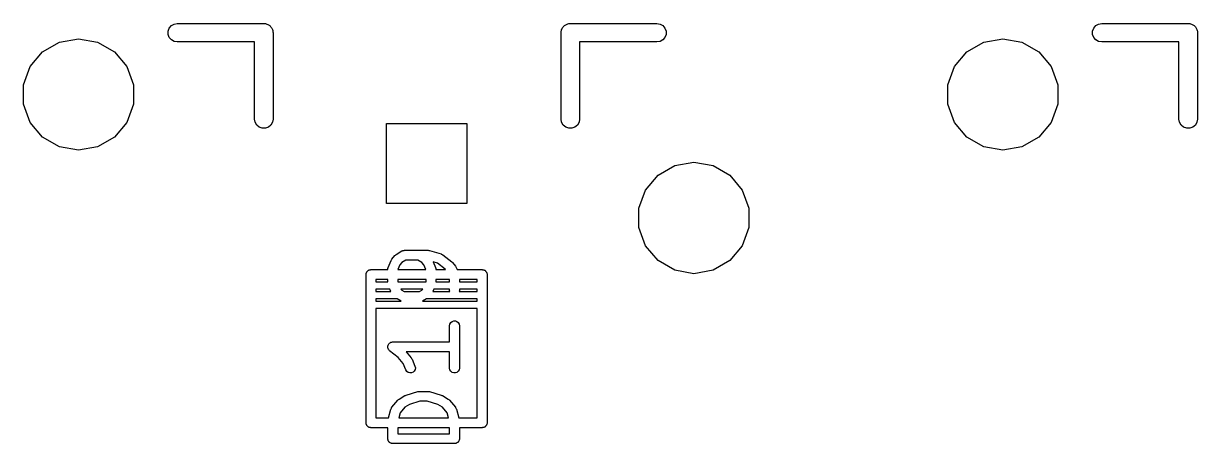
# Model space of a CAD drawing. Extents: x 47 to 330, y -254 to -153.
# Drawn here: x 125.53 to 149.66, y -182.1 to -173.46 of the extents above; entities that cross this region are included whole.
import ezdxf

# ---------------------------------------------------------------- set-up
doc = ezdxf.new("R2010")
doc.units = 0
doc.header["$MEASUREMENT"] = 0
doc.layers.add('BLACK', color=7, linetype='CONTINUOUS')

msp = doc.modelspace()

# ---------------------------------------------------------------- linework, layer by layer
at = {"layer": 'Black'}
for p, q in [((128.575, -173.504), (128.632, -173.471)), ((128.632, -173.471), (128.697, -173.459)), ((128.697, -173.459), (130.475, -173.459)), ((130.475, -173.459), (130.491, -173.462)), ((130.491, -173.462), (130.508, -173.462)), ((130.508, -173.462), (130.524, -173.468)), ((130.524, -173.468), (130.54, -173.471)), ((130.54, -173.471), (130.555, -173.479)), ((130.555, -173.479), (130.57, -173.485)), ((130.57, -173.485), (130.583, -173.496)), ((136.667, -173.496), (136.68, -173.485)), ((136.68, -173.485), (136.695, -173.479)), ((136.695, -173.479), (136.71, -173.471)), ((136.71, -173.471), (136.726, -173.468)), ((136.726, -173.468), (136.742, -173.462)), ((136.742, -173.462), (136.759, -173.462)), ((136.759, -173.462), (136.775, -173.459)), ((136.775, -173.459), (138.553, -173.459)), ((138.553, -173.459), (138.618, -173.471)), ((138.618, -173.471), (138.675, -173.504)), ((147.575, -173.504), (147.632, -173.471)), ((147.632, -173.471), (147.697, -173.459)), ((147.697, -173.459), (149.475, -173.459)), ((149.475, -173.459), (149.491, -173.462)), ((149.491, -173.462), (149.508, -173.462)), ((149.508, -173.462), (149.524, -173.468)), ((149.524, -173.468), (149.54, -173.471)), ((149.54, -173.471), (149.555, -173.479)), ((149.555, -173.479), (149.57, -173.485)), ((149.57, -173.485), (149.583, -173.496)), ((128.509, -173.617), (128.532, -173.555)), ((128.509, -173.683), (128.509, -173.617)), ((128.532, -173.745), (128.509, -173.683)), ((128.532, -173.555), (128.575, -173.504)), ((130.583, -173.496), (130.597, -173.504)), ((130.597, -173.504), (130.608, -173.517)), ((130.608, -173.517), (130.621, -173.528)), ((130.621, -173.528), (130.629, -173.542)), ((130.629, -173.542), (130.64, -173.555)), ((130.64, -173.555), (130.646, -173.57)), ((130.646, -173.57), (130.654, -173.585)), ((130.654, -173.585), (130.657, -173.601)), ((130.657, -173.601), (130.663, -173.617)), ((130.663, -173.617), (130.663, -173.634)), ((130.663, -173.634), (130.665, -173.65)), ((130.665, -173.65), (130.665, -175.428)), ((136.584, -173.65), (136.587, -173.634)), ((136.584, -175.428), (136.584, -173.65)), ((136.587, -173.617), (136.593, -173.601)), ((136.587, -173.634), (136.587, -173.617)), ((136.593, -173.601), (136.596, -173.585)), ((136.596, -173.585), (136.604, -173.57)), ((136.604, -173.57), (136.61, -173.555)), ((136.61, -173.555), (136.621, -173.542)), ((136.621, -173.542), (136.629, -173.528)), ((136.629, -173.528), (136.642, -173.517)), ((136.642, -173.517), (136.653, -173.504)), ((136.653, -173.504), (136.667, -173.496)), ((138.675, -173.504), (138.718, -173.555)), ((138.718, -173.555), (138.741, -173.617)), ((138.741, -173.683), (138.718, -173.745)), ((138.741, -173.617), (138.741, -173.683)), ((147.509, -173.617), (147.532, -173.555)), ((147.509, -173.683), (147.509, -173.617)), ((147.532, -173.745), (147.509, -173.683)), ((147.532, -173.555), (147.575, -173.504)), ((149.583, -173.496), (149.597, -173.504)), ((149.597, -173.504), (149.608, -173.517)), ((149.608, -173.517), (149.621, -173.528)), ((149.621, -173.528), (149.629, -173.542)), ((149.629, -173.542), (149.64, -173.555)), ((149.64, -173.555), (149.646, -173.57)), ((149.646, -173.57), (149.654, -173.585)), ((149.654, -173.585), (149.657, -173.601)), ((149.657, -173.601), (149.663, -173.617)), ((149.663, -173.617), (149.663, -173.634)), ((149.663, -173.634), (149.665, -173.65)), ((149.665, -173.65), (149.665, -175.428)), ((125.927, -174.041), (126.273, -173.842)), ((126.273, -173.842), (126.665, -173.773)), ((126.665, -173.773), (127.057, -173.842)), ((127.057, -173.842), (127.403, -174.041)), ((128.575, -173.796), (128.532, -173.745)), ((128.632, -173.829), (128.575, -173.796)), ((128.697, -173.84), (128.632, -173.829)), ((130.284, -173.84), (128.697, -173.84)), ((130.284, -175.428), (130.284, -173.84)), ((138.553, -173.84), (136.965, -173.84)), ((136.965, -173.84), (136.965, -175.428)), ((138.618, -173.829), (138.553, -173.84)), ((138.675, -173.796), (138.618, -173.829)), ((138.718, -173.745), (138.675, -173.796)), ((144.927, -174.041), (145.273, -173.842)), ((145.273, -173.842), (145.665, -173.773)), ((145.665, -173.773), (146.057, -173.842)), ((146.057, -173.842), (146.403, -174.041)), ((147.575, -173.796), (147.532, -173.745)), ((147.632, -173.829), (147.575, -173.796)), ((147.697, -173.84), (147.632, -173.829)), ((149.284, -173.84), (147.697, -173.84)), ((149.284, -175.428), (149.284, -173.84)), ((125.671, -174.346), (125.927, -174.041)), ((127.403, -174.041), (127.659, -174.346)), ((144.671, -174.346), (144.927, -174.041)), ((146.403, -174.041), (146.659, -174.346)), ((125.535, -174.721), (125.671, -174.346)), ((127.659, -174.346), (127.795, -174.721)), ((144.535, -174.721), (144.671, -174.346)), ((146.659, -174.346), (146.795, -174.721)), ((125.535, -175.119), (125.535, -174.721)), ((127.795, -174.721), (127.795, -175.119)), ((144.535, -175.119), (144.535, -174.721)), ((146.795, -174.721), (146.795, -175.119)), ((125.671, -175.494), (125.535, -175.119)), ((127.795, -175.119), (127.659, -175.494)), ((144.671, -175.494), (144.535, -175.119)), ((146.795, -175.119), (146.659, -175.494)), ((125.927, -175.799), (125.671, -175.494)), ((127.659, -175.494), (127.403, -175.799)), ((130.296, -175.493), (130.284, -175.428)), ((130.329, -175.55), (130.296, -175.493)), ((130.38, -175.593), (130.329, -175.55)), ((130.442, -175.616), (130.38, -175.593)), ((130.508, -175.616), (130.442, -175.616)), ((130.57, -175.593), (130.508, -175.616)), ((130.621, -175.55), (130.57, -175.593)), ((130.654, -175.493), (130.621, -175.55)), ((130.665, -175.428), (130.654, -175.493)), ((132.994, -177.165), (132.994, -175.514)), ((132.994, -175.514), (134.645, -175.514)), ((134.645, -175.514), (134.645, -177.165)), ((136.596, -175.493), (136.584, -175.428)), ((136.629, -175.55), (136.596, -175.493)), ((136.68, -175.593), (136.629, -175.55)), ((136.742, -175.616), (136.68, -175.593)), ((136.808, -175.616), (136.742, -175.616)), ((136.87, -175.593), (136.808, -175.616)), ((136.921, -175.55), (136.87, -175.593)), ((136.954, -175.493), (136.921, -175.55)), ((136.965, -175.428), (136.954, -175.493)), ((144.927, -175.799), (144.671, -175.494)), ((146.659, -175.494), (146.403, -175.799)), ((149.296, -175.493), (149.284, -175.428)), ((149.329, -175.55), (149.296, -175.493)), ((149.38, -175.593), (149.329, -175.55)), ((149.442, -175.616), (149.38, -175.593)), ((149.508, -175.616), (149.442, -175.616)), ((149.57, -175.593), (149.508, -175.616)), ((149.621, -175.55), (149.57, -175.593)), ((149.654, -175.493), (149.621, -175.55)), ((149.665, -175.428), (149.654, -175.493)), ((126.273, -175.998), (125.927, -175.799)), ((127.403, -175.799), (127.057, -175.998)), ((145.273, -175.998), (144.927, -175.799)), ((146.403, -175.799), (146.057, -175.998)), ((126.665, -176.067), (126.273, -175.998)), ((127.057, -175.998), (126.665, -176.067)), ((145.665, -176.067), (145.273, -175.998)), ((146.057, -175.998), (145.665, -176.067)), ((138.577, -176.581), (138.923, -176.382)), ((138.923, -176.382), (139.315, -176.313)), ((139.315, -176.313), (139.707, -176.382)), ((139.707, -176.382), (140.053, -176.581)), ((138.321, -176.886), (138.577, -176.581)), ((140.053, -176.581), (140.309, -176.886)), ((138.185, -177.261), (138.321, -176.886)), ((140.309, -176.886), (140.445, -177.261)), ((134.645, -177.165), (132.994, -177.165)), ((138.185, -177.659), (138.185, -177.261)), ((140.445, -177.261), (140.445, -177.659)), ((138.321, -178.034), (138.185, -177.659)), ((140.445, -177.659), (140.309, -178.034)), ((138.577, -178.339), (138.321, -178.034)), ((140.309, -178.034), (140.053, -178.339)), ((133.091, -178.333), (133.099, -178.32)), ((133.099, -178.32), (133.107, -178.307)), ((133.107, -178.307), (133.167, -178.234)), ((133.167, -178.234), (133.18, -178.223)), ((133.18, -178.223), (133.193, -178.212)), ((133.193, -178.212), (133.314, -178.14)), ((133.314, -178.14), (133.323, -178.136)), ((133.323, -178.136), (133.332, -178.131)), ((133.332, -178.131), (133.34, -178.13)), ((133.34, -178.13), (133.347, -178.127)), ((133.347, -178.127), (133.357, -178.127)), ((133.357, -178.127), (133.366, -178.125)), ((133.366, -178.125), (133.85, -178.125)), ((133.85, -178.125), (133.865, -178.128)), ((133.865, -178.128), (133.879, -178.13)), ((133.879, -178.13), (134.121, -178.202)), ((134.121, -178.202), (134.123, -178.203)), ((134.123, -178.203), (134.125, -178.203)), ((134.125, -178.203), (134.139, -178.211)), ((134.139, -178.211), (134.153, -178.218)), ((134.153, -178.218), (134.154, -178.219)), ((134.154, -178.219), (134.156, -178.22)), ((134.156, -178.22), (134.337, -178.365)), ((132.595, -178.568), (132.599, -178.561)), ((132.599, -178.561), (132.606, -178.555)), ((132.606, -178.555), (132.612, -178.548)), ((132.612, -178.548), (132.619, -178.544)), ((132.619, -178.544), (132.626, -178.538)), ((132.626, -178.538), (132.635, -178.535)), ((132.635, -178.535), (132.642, -178.531)), ((132.642, -178.531), (132.651, -178.529)), ((132.651, -178.529), (132.659, -178.526)), ((132.659, -178.526), (132.668, -178.526)), ((132.668, -178.526), (132.677, -178.524)), ((132.677, -178.524), (133.023, -178.524)), ((133.023, -178.512), (133.026, -178.498)), ((133.023, -178.515), (133.023, -178.512)), ((133.023, -178.517), (133.023, -178.515)), ((133.023, -178.524), (133.023, -178.517)), ((133.026, -178.498), (133.029, -178.482)), ((133.029, -178.482), (133.03, -178.48)), ((133.03, -178.48), (133.031, -178.478)), ((133.031, -178.478), (133.091, -178.333)), ((133.273, -178.425), (133.232, -178.524)), ((133.232, -178.524), (133.804, -178.524)), ((133.313, -178.378), (133.273, -178.425)), ((133.395, -178.328), (133.313, -178.378)), ((133.641, -178.328), (133.395, -178.328)), ((133.723, -178.378), (133.641, -178.328)), ((133.762, -178.425), (133.723, -178.378)), ((133.804, -178.524), (133.762, -178.425)), ((134.044, -178.391), (133.957, -178.365)), ((133.957, -178.365), (134.004, -178.478)), ((134.004, -178.478), (134.005, -178.48)), ((134.005, -178.48), (134.006, -178.482)), ((134.006, -178.482), (134.009, -178.498)), ((134.009, -178.498), (134.012, -178.512)), ((134.012, -178.512), (134.012, -178.515)), ((134.012, -178.515), (134.012, -178.517)), ((134.012, -178.517), (134.012, -178.524)), ((134.012, -178.524), (134.208, -178.524)), ((134.202, -178.517), (134.044, -178.391)), ((134.208, -178.524), (134.202, -178.517)), ((134.337, -178.365), (134.344, -178.373)), ((134.344, -178.373), (134.352, -178.38)), ((134.352, -178.38), (134.412, -178.452)), ((134.412, -178.452), (134.42, -178.465)), ((134.42, -178.465), (134.428, -178.478)), ((134.428, -178.478), (134.447, -178.524)), ((134.447, -178.524), (134.963, -178.524)), ((134.963, -178.524), (134.972, -178.526)), ((134.972, -178.526), (134.981, -178.526)), ((134.981, -178.526), (134.989, -178.529)), ((134.989, -178.529), (134.998, -178.531)), ((134.998, -178.531), (135.005, -178.535)), ((135.005, -178.535), (135.014, -178.538)), ((135.014, -178.538), (135.021, -178.544)), ((135.021, -178.544), (135.028, -178.548)), ((135.028, -178.548), (135.034, -178.555)), ((135.034, -178.555), (135.041, -178.561)), ((135.041, -178.561), (135.045, -178.568)), ((138.923, -178.538), (138.577, -178.339)), ((139.315, -178.607), (138.923, -178.538)), ((139.707, -178.538), (139.315, -178.607)), ((140.053, -178.339), (139.707, -178.538)), ((132.575, -178.626), (132.577, -178.617)), ((132.575, -181.674), (132.575, -178.626)), ((132.577, -178.608), (132.58, -178.6)), ((132.577, -178.617), (132.577, -178.608)), ((132.58, -178.6), (132.582, -178.591)), ((132.582, -178.591), (132.586, -178.584)), ((132.586, -178.584), (132.589, -178.575)), ((132.589, -178.575), (132.595, -178.568)), ((133.023, -178.728), (132.779, -178.728)), ((132.779, -178.728), (132.779, -178.775)), ((132.779, -178.775), (132.82, -178.775)), ((132.82, -178.775), (133.023, -178.775)), ((133.023, -178.775), (133.023, -178.728)), ((133.226, -178.728), (133.226, -178.775)), ((133.809, -178.728), (133.226, -178.728)), ((133.226, -178.775), (133.809, -178.775)), ((133.809, -178.775), (133.809, -178.728)), ((134.012, -178.728), (134.012, -178.775)), ((134.293, -178.728), (134.012, -178.728)), ((134.012, -178.775), (134.293, -178.775)), ((134.293, -178.775), (134.293, -178.728)), ((134.496, -178.728), (134.496, -178.775)), ((134.861, -178.728), (134.496, -178.728)), ((134.496, -178.775), (134.861, -178.775)), ((134.861, -178.775), (134.861, -178.728)), ((135.045, -178.568), (135.051, -178.575)), ((135.051, -178.575), (135.054, -178.584)), ((135.054, -178.584), (135.058, -178.591)), ((135.058, -178.591), (135.06, -178.6)), ((135.06, -178.6), (135.063, -178.608)), ((135.063, -178.608), (135.063, -178.617)), ((135.063, -178.617), (135.065, -178.626)), ((135.065, -178.626), (135.065, -181.674)), ((132.82, -178.925), (132.779, -178.925)), ((132.779, -178.925), (132.779, -178.975)), ((132.779, -178.975), (133.084, -178.975)), ((133.063, -178.925), (132.82, -178.925)), ((133.084, -178.975), (133.063, -178.925)), ((133.294, -178.925), (133.313, -178.947)), ((133.741, -178.925), (133.294, -178.925)), ((133.313, -178.947), (133.359, -178.975)), ((133.359, -178.975), (133.676, -178.975)), ((133.676, -178.975), (133.723, -178.947)), ((133.723, -178.947), (133.741, -178.925)), ((133.972, -178.925), (133.951, -178.975)), ((133.951, -178.975), (134.297, -178.975)), ((134.293, -178.925), (133.972, -178.925)), ((134.293, -178.953), (134.293, -178.925)), ((134.297, -178.975), (134.293, -178.953)), ((134.496, -178.953), (134.492, -178.975)), ((134.492, -178.975), (134.861, -178.975)), ((134.496, -178.925), (134.496, -178.953)), ((134.861, -178.925), (134.496, -178.925)), ((134.861, -178.975), (134.861, -178.925)), ((132.779, -179.125), (132.779, -179.175)), ((133.214, -179.125), (132.779, -179.125)), ((132.779, -179.175), (133.298, -179.175)), ((133.298, -179.175), (133.214, -179.125)), ((133.821, -179.125), (133.737, -179.175)), ((133.737, -179.175), (134.861, -179.175)), ((134.861, -179.125), (133.821, -179.125)), ((134.861, -179.175), (134.861, -179.125)), ((132.779, -179.325), (132.779, -181.572)), ((134.861, -179.325), (132.779, -179.325)), ((134.861, -181.572), (134.861, -179.325)), ((134.293, -179.678), (134.299, -179.644)), ((134.293, -180.012), (134.293, -179.678)), ((134.299, -179.644), (134.317, -179.613)), ((134.317, -179.613), (134.344, -179.59)), ((134.344, -179.59), (134.377, -179.578)), ((134.377, -179.578), (134.412, -179.578)), ((134.412, -179.578), (134.445, -179.59)), ((134.445, -179.59), (134.472, -179.613)), ((134.472, -179.613), (134.49, -179.644)), ((134.49, -179.644), (134.496, -179.678)), ((134.496, -179.678), (134.496, -180.549)), ((133.024, -180.096), (133.03, -180.081)), ((133.024, -180.097), (133.024, -180.096)), ((133.024, -180.098), (133.024, -180.097)), ((133.024, -180.115), (133.024, -180.098)), ((133.024, -180.131), (133.024, -180.115)), ((133.025, -180.132), (133.024, -180.131)), ((133.025, -180.134), (133.025, -180.132)), ((133.031, -180.149), (133.025, -180.134)), ((133.03, -180.081), (133.035, -180.065)), ((133.037, -180.165), (133.031, -180.149)), ((133.035, -180.065), (133.036, -180.064)), ((133.036, -180.064), (133.037, -180.063)), ((133.037, -180.063), (133.047, -180.05)), ((133.038, -180.167), (133.037, -180.165)), ((133.037, -180.165), (133.037, -180.165)), ((133.049, -180.179), (133.038, -180.167)), ((133.047, -180.05), (133.057, -180.037)), ((133.059, -180.192), (133.049, -180.179)), ((133.057, -180.037), (133.058, -180.037)), ((133.058, -180.037), (133.059, -180.036)), ((133.059, -180.036), (133.073, -180.028)), ((133.06, -180.192), (133.059, -180.192)), ((133.061, -180.193), (133.06, -180.192)), ((133.234, -180.332), (133.061, -180.193)), ((133.073, -180.028), (133.088, -180.019)), ((133.088, -180.019), (133.089, -180.019)), ((133.089, -180.019), (133.09, -180.018)), ((133.09, -180.018), (133.106, -180.015)), ((133.106, -180.015), (133.122, -180.012)), ((133.122, -180.012), (133.123, -180.012)), ((133.123, -180.012), (133.125, -180.012)), ((133.125, -180.012), (134.293, -180.012)), ((134.293, -180.215), (133.402, -180.215)), ((133.402, -180.215), (133.505, -180.339)), ((134.293, -180.549), (134.293, -180.215)), ((133.339, -180.457), (133.234, -180.332)), ((133.394, -180.588), (133.339, -180.457)), ((133.505, -180.339), (133.513, -180.352)), ((133.513, -180.352), (133.521, -180.365)), ((133.521, -180.365), (133.581, -180.51)), ((133.413, -180.618), (133.394, -180.588)), ((133.441, -180.639), (133.413, -180.618)), ((133.474, -180.65), (133.441, -180.639)), ((133.51, -180.648), (133.474, -180.65)), ((133.542, -180.635), (133.51, -180.648)), ((133.568, -180.611), (133.542, -180.635)), ((133.584, -180.579), (133.568, -180.611)), ((133.581, -180.51), (133.589, -180.544)), ((133.589, -180.544), (133.584, -180.579)), ((134.299, -180.584), (134.293, -180.549)), ((134.317, -180.614), (134.299, -180.584)), ((134.344, -180.637), (134.317, -180.614)), ((134.377, -180.649), (134.344, -180.637)), ((134.412, -180.649), (134.377, -180.649)), ((134.445, -180.637), (134.412, -180.649)), ((134.472, -180.614), (134.445, -180.637)), ((134.49, -180.584), (134.472, -180.614)), ((134.496, -180.549), (134.49, -180.584)), ((133.107, -181.355), (133.228, -181.21)), ((133.228, -181.21), (133.241, -181.199)), ((133.241, -181.199), (133.254, -181.188)), ((133.254, -181.188), (133.375, -181.115)), ((133.375, -181.115), (133.386, -181.111)), ((133.386, -181.111), (133.398, -181.105)), ((133.398, -181.105), (133.64, -181.032)), ((133.64, -181.032), (133.654, -181.031)), ((133.654, -181.031), (133.669, -181.028)), ((133.669, -181.028), (133.85, -181.028)), ((133.85, -181.028), (133.865, -181.031)), ((133.865, -181.031), (133.879, -181.032)), ((133.879, -181.032), (134.121, -181.105)), ((134.121, -181.105), (134.133, -181.111)), ((134.133, -181.111), (134.144, -181.115)), ((134.144, -181.115), (134.265, -181.188)), ((134.265, -181.188), (134.278, -181.199)), ((134.278, -181.199), (134.291, -181.21)), ((134.291, -181.21), (134.412, -181.355)), ((133.037, -181.572), (133.087, -181.393)), ((133.087, -181.393), (133.089, -181.389)), ((133.089, -181.386), (133.096, -181.374)), ((133.089, -181.389), (133.089, -181.386)), ((133.096, -181.374), (133.102, -181.361)), ((133.102, -181.361), (133.105, -181.358)), ((133.105, -181.358), (133.107, -181.355)), ((133.373, -181.353), (133.277, -181.468)), ((133.468, -181.296), (133.373, -181.353)), ((133.684, -181.231), (133.468, -181.296)), ((133.835, -181.231), (133.684, -181.231)), ((134.051, -181.296), (133.835, -181.231)), ((134.146, -181.353), (134.051, -181.296)), ((134.242, -181.468), (134.146, -181.353)), ((134.412, -181.355), (134.414, -181.358)), ((134.414, -181.358), (134.417, -181.361)), ((134.417, -181.361), (134.423, -181.374)), ((134.423, -181.374), (134.43, -181.386)), ((134.43, -181.386), (134.43, -181.389)), ((134.43, -181.389), (134.432, -181.393)), ((134.432, -181.393), (134.482, -181.572)), ((132.577, -181.683), (132.575, -181.674)), ((132.577, -181.692), (132.577, -181.683)), ((132.58, -181.7), (132.577, -181.692)), ((132.779, -181.572), (133.037, -181.572)), ((133.277, -181.468), (133.248, -181.572)), ((133.248, -181.572), (134.271, -181.572)), ((134.271, -181.572), (134.242, -181.468)), ((134.482, -181.572), (134.861, -181.572)), ((135.063, -181.692), (135.06, -181.7)), ((135.065, -181.674), (135.063, -181.683)), ((135.063, -181.683), (135.063, -181.692)), ((132.582, -181.709), (132.58, -181.7)), ((132.586, -181.716), (132.582, -181.709)), ((132.589, -181.725), (132.586, -181.716)), ((132.595, -181.732), (132.589, -181.725)), ((132.599, -181.739), (132.595, -181.732)), ((132.606, -181.745), (132.599, -181.739)), ((132.612, -181.752), (132.606, -181.745)), ((132.619, -181.756), (132.612, -181.752)), ((132.626, -181.762), (132.619, -181.756)), ((132.635, -181.765), (132.626, -181.762)), ((132.642, -181.769), (132.635, -181.765)), ((132.651, -181.771), (132.642, -181.769)), ((132.659, -181.774), (132.651, -181.771)), ((132.668, -181.774), (132.659, -181.774)), ((132.677, -181.776), (132.668, -181.774)), ((133.023, -181.776), (132.677, -181.776)), ((133.023, -182.001), (133.023, -181.776)), ((133.226, -181.776), (133.226, -181.899)), ((134.293, -181.776), (133.226, -181.776)), ((133.226, -181.899), (134.293, -181.899)), ((134.293, -181.899), (134.293, -181.776)), ((134.963, -181.776), (134.496, -181.776)), ((134.496, -181.776), (134.496, -182.001)), ((134.972, -181.774), (134.963, -181.776)), ((134.981, -181.774), (134.972, -181.774)), ((134.989, -181.771), (134.981, -181.774)), ((134.998, -181.769), (134.989, -181.771)), ((135.005, -181.765), (134.998, -181.769)), ((135.014, -181.762), (135.005, -181.765)), ((135.021, -181.756), (135.014, -181.762)), ((135.028, -181.752), (135.021, -181.756)), ((135.034, -181.745), (135.028, -181.752)), ((135.041, -181.739), (135.034, -181.745)), ((135.045, -181.732), (135.041, -181.739)), ((135.051, -181.725), (135.045, -181.732)), ((135.054, -181.716), (135.051, -181.725)), ((135.058, -181.709), (135.054, -181.716)), ((135.06, -181.7), (135.058, -181.709)), ((133.024, -182.009), (133.023, -182.001)), ((133.024, -182.018), (133.024, -182.009)), ((133.028, -182.027), (133.024, -182.018)), ((133.029, -182.035), (133.028, -182.027)), ((133.033, -182.043), (133.029, -182.035)), ((133.037, -182.051), (133.033, -182.043)), ((133.042, -182.058), (133.037, -182.051)), ((133.047, -182.066), (133.042, -182.058)), ((133.054, -182.072), (133.047, -182.066)), ((133.059, -182.078), (133.054, -182.072)), ((133.067, -182.083), (133.059, -182.078)), ((133.074, -182.089), (133.067, -182.083)), ((133.082, -182.092), (133.074, -182.089)), ((133.09, -182.096), (133.082, -182.092)), ((133.099, -182.098), (133.09, -182.096)), ((133.107, -182.101), (133.099, -182.098)), ((133.116, -182.101), (133.107, -182.101)), ((133.125, -182.102), (133.116, -182.101)), ((134.395, -182.102), (133.125, -182.102)), ((134.403, -182.101), (134.395, -182.102)), ((134.412, -182.101), (134.403, -182.101)), ((134.421, -182.098), (134.412, -182.101)), ((134.429, -182.096), (134.421, -182.098)), ((134.437, -182.092), (134.429, -182.096)), ((134.445, -182.089), (134.437, -182.092)), ((134.452, -182.083), (134.445, -182.089)), ((134.46, -182.078), (134.452, -182.083)), ((134.466, -182.072), (134.46, -182.078)), ((134.472, -182.066), (134.466, -182.072)), ((134.477, -182.058), (134.472, -182.066)), ((134.483, -182.051), (134.477, -182.058)), ((134.486, -182.043), (134.483, -182.051)), ((134.49, -182.035), (134.486, -182.043)), ((134.492, -182.027), (134.49, -182.035)), ((134.495, -182.018), (134.492, -182.027)), ((134.496, -182.001), (134.495, -182.009)), ((134.495, -182.009), (134.495, -182.018))]:
    msp.add_line(p, q, dxfattribs=at)

doc.saveas('drawing.dxf')
